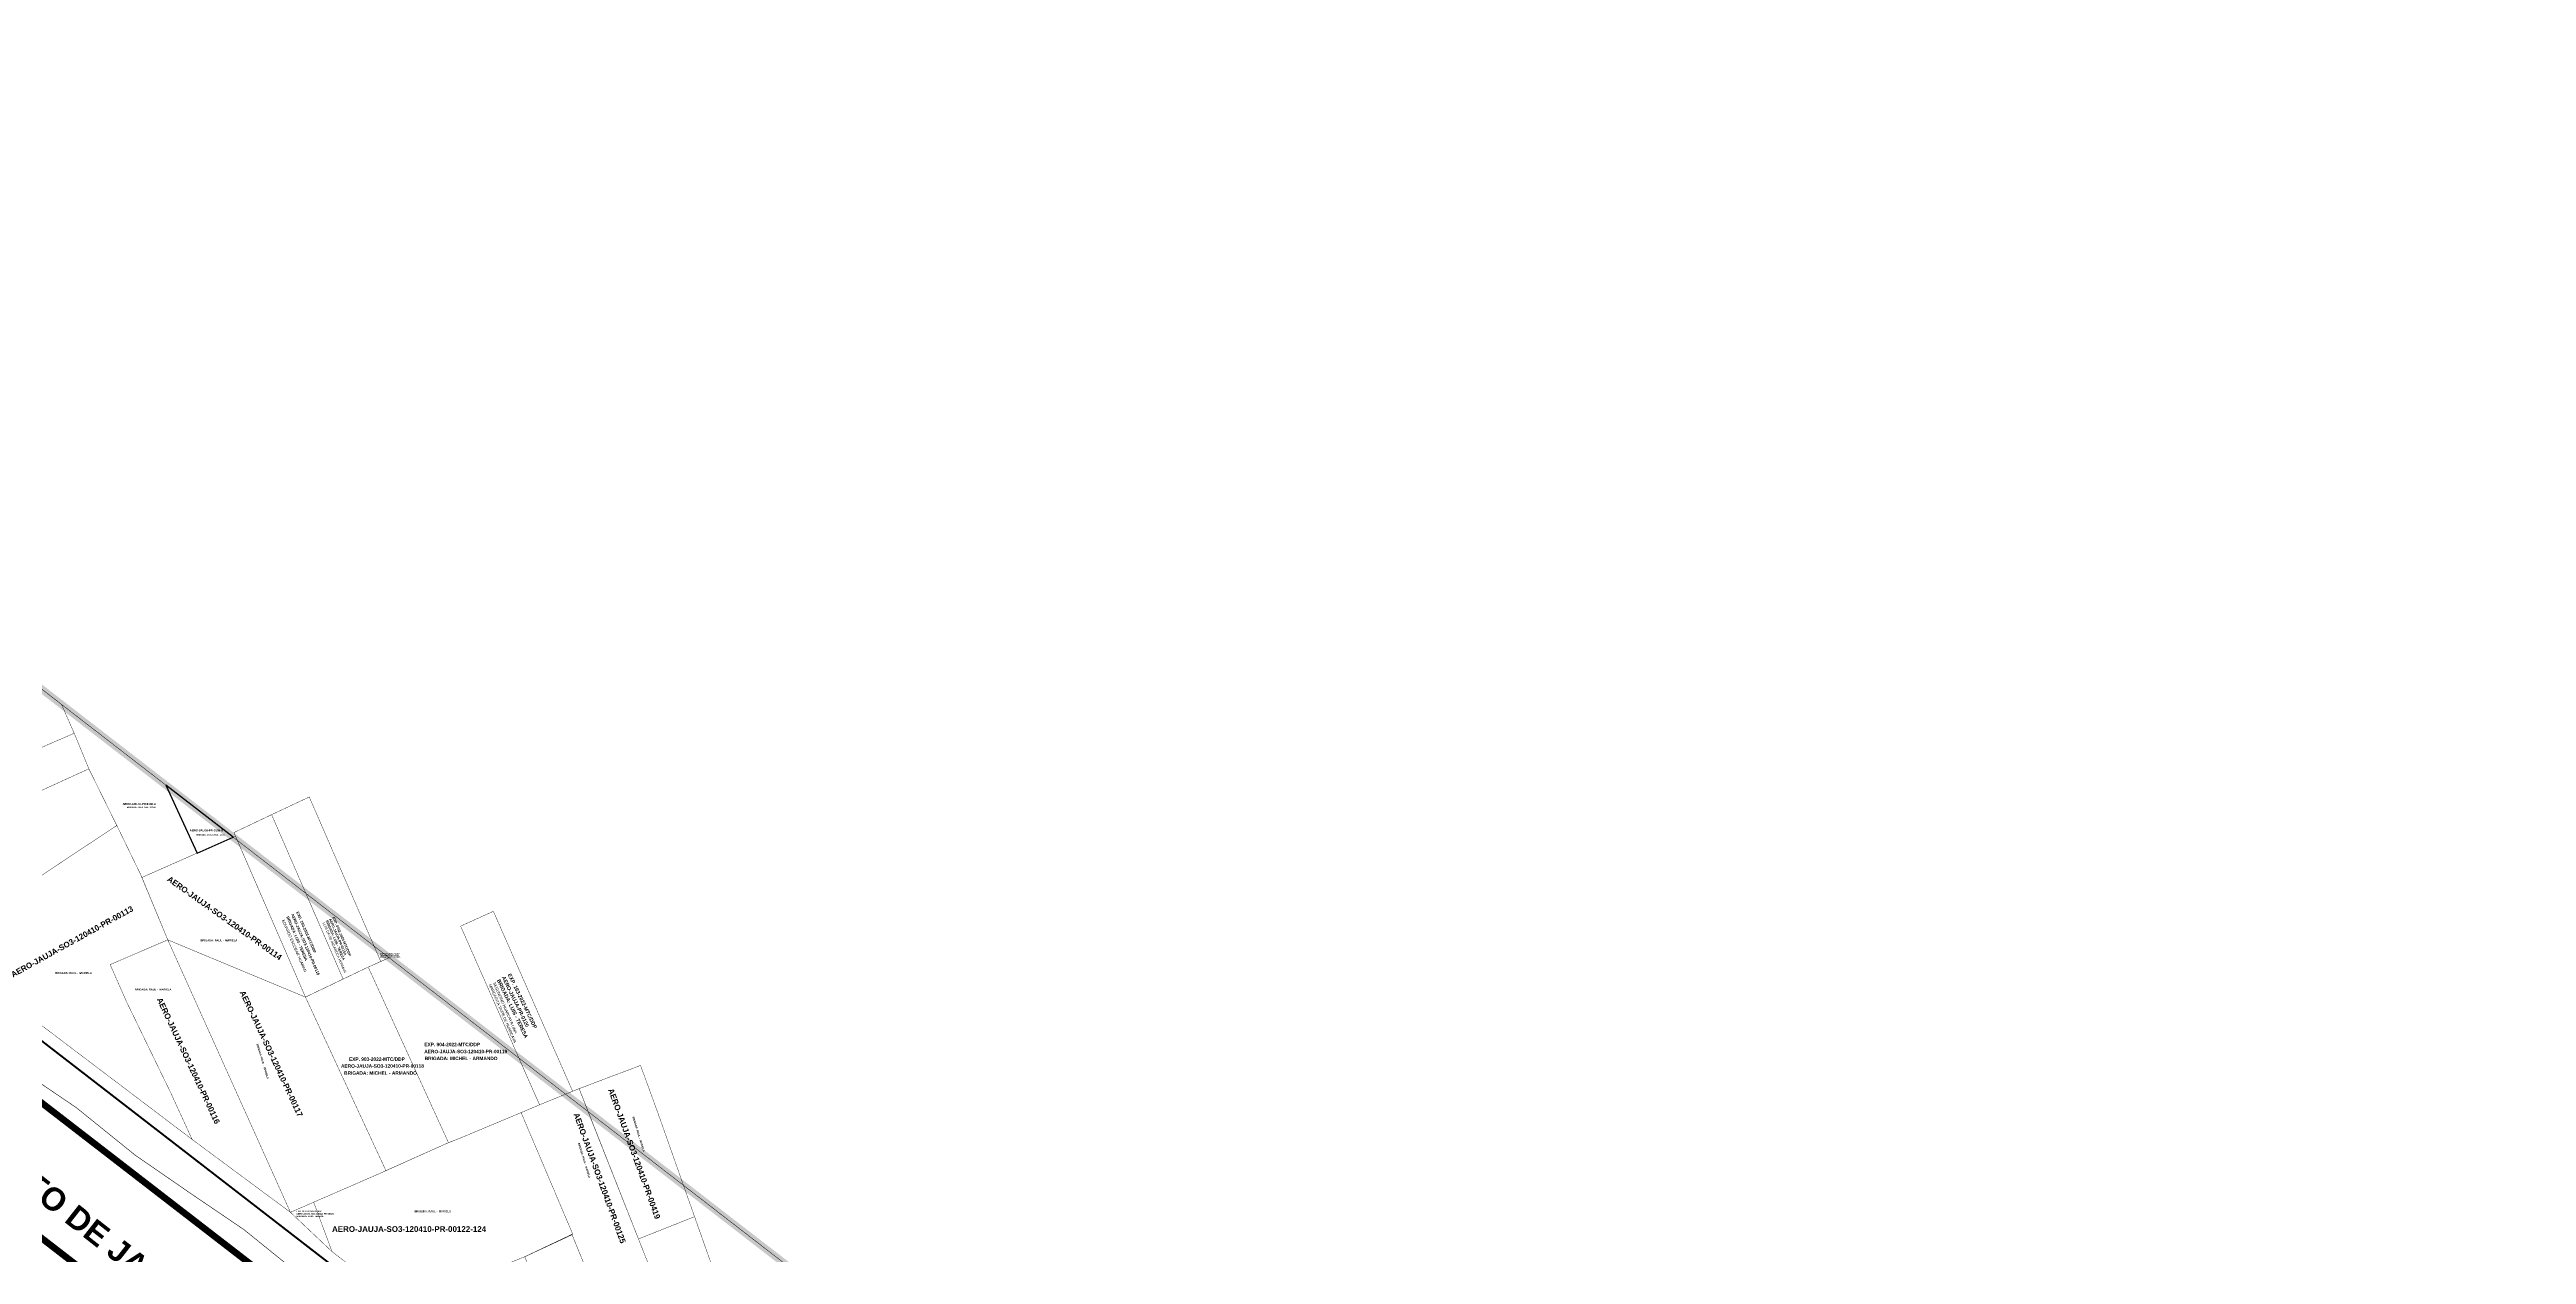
# Model space of a CAD drawing. Header units: metres. Extents: x 91 to 896469, y 125 to 17394210.
# Drawn here: x 448548 to 449850, y 8697223 to 8697856 of the extents above; entities that cross this region are included whole.
import ezdxf
from ezdxf.enums import TextEntityAlignment as Align

# ---------------------------------------------------------------- set-up
doc = ezdxf.new("R2010")
doc.units = ezdxf.units.M
doc.header["$MEASUREMENT"] = 0
doc.linetypes.add('DASHDOT2', pattern=[0.5, 0.25, -0.125, 0, -0.125])
for name, color, linetype, lineweight, true_color in [('AJ_BASE_SUNARP', 7, 'Continuous', 9, 0xc0fcce), ('Comunidad Campesina SUNARP', 7, 'Continuous', 9, 0xe39e00), ('PREDIO DEFINIDO ( EN PROCESO)', 7, 'Continuous', 30, 0xe0e000)]:
    doc.layers.add(name, color=color, linetype=linetype, lineweight=lineweight, true_color=true_color)
for name, color, linetype in [('BASE DE DATOS JAUJA', 7, 'Continuous'), ('CODIGO', 7, 'Continuous'), ('EXPEDIENTE', 150, 'Continuous'), ('ortofoto 2025', 7, 'Continuous'), ('SUJETO PASIVO', 4, 'Continuous')]:
    doc.layers.add(name, color=color, linetype=linetype)
doc.layers.add('PMD 2024', color=1, linetype='Continuous', lineweight=5)
doc.layers.add('PREDIO ADQUIRIDO ( CON RM)', color=3, linetype='Continuous', lineweight=30)
doc.styles.add('SANSSERIFBOLD', font='sasb____.pfb')
doc.styles.get("Standard").update_dxf_attribs({"font": 'arial.ttf'})

msp = doc.modelspace()

# ---------------------------------------------------------------- linework, layer by layer
msp.add_lwpolyline([(448608.7, 8697469.7), (448625.1, 8697434), (448644.1, 8697442.3)], close=True)
at = {"color": 4, "linetype": 'DASHDOT2', "ltscale": 50}
msp.add_lwpolyline([(448383.7, 8697458.7), (448616.4, 8697278.9), (449049.3, 8696944.2), (449199.7, 8696827.8), (449241.5, 8696795.6), (449336.4, 8696722.3), (449417.4, 8696659.7), (449601.5, 8696517.3), (449638.3, 8696488.8), (449574.3, 8696405.8), (449572.2, 8696403.3), (449568.5, 8696405.7), (449392, 8696543), (449322.3, 8696596.7), (449255.7, 8696648.2), (449207, 8696685.6), (449062.1, 8696797.7), (448715.7, 8697065.4), (448715.7, 8697065.4), (448715.7, 8697065.4), (448715.7, 8697065.4), (448619.4, 8697139.1), (448573.8, 8697174.4), (448521.7, 8697215)], dxfattribs=at)
at = {"layer": 'AJ_BASE_SUNARP', "color": 1, "ltscale": 15, "const_width": 3.5}
msp.add_lwpolyline([(447815.4, 8697794.1), (447835.6, 8697807.2), (447844.6, 8697813), (447866.5, 8697827.1), (448248.6, 8697530.3), (449605.9, 8696482.5), (449575, 8696440.8), (449572, 8696436.7), (448558.9, 8697219.6), (448363.3, 8697370.8)], close=True, dxfattribs=at)
at = {"layer": 'Comunidad Campesina SUNARP', "color": 242, "const_width": 0.3}
msp.add_lwpolyline([(448680.6, 8697211.2), (448649.6, 8697236.2), (448621.6, 8697255.2), (448592.6, 8697275.2), (448561.6, 8697300.2), (448533.6, 8697319.2)], dxfattribs=at)
at = {"layer": 'ortofoto 2025', "color": 30, "const_width": 1}
msp.add_lwpolyline([(448383.7, 8697458.7), (448616.4, 8697278.9), (449049.3, 8696944.2), (449199.7, 8696827.8), (449241.5, 8696795.6), (449336.4, 8696722.3), (449417.4, 8696659.7), (449601.5, 8696517.3), (449638.3, 8696488.8), (449574.3, 8696405.8), (449572.2, 8696403.3), (449568.5, 8696405.7), (449392, 8696543), (449322.3, 8696596.7), (449255.7, 8696648.2), (449207, 8696685.6), (449062.1, 8696797.7), (448715.7, 8697065.4), (448619.4, 8697139.1), (448573.8, 8697174.4), (448521.7, 8697215)], dxfattribs=at)
at = {"layer": 'PMD 2024', "color": 4, "linetype": 'Continuous', "lineweight": 35, "ltscale": 20, "const_width": 0.25}
msp.add_lwpolyline([(446623.2, 8698528.1), (446620.4, 8698536.5), (446610.4, 8698557.7), (446651.7, 8698611.1), (446576.6, 8698669.1), (446689.9, 8698815.7), (446740.6, 8698776.6), (446806.8, 8698862.3), (449771.2, 8696571.3), (449776, 8696557.8), (449674.4, 8696425.8), (449839.5, 8696298.1), (449196.3, 8696510), (448340.9, 8697171.3), (448216.4, 8697007.8), (447797.3, 8697331.8), (447784.5, 8697358.9), (447883.4, 8697486.8), (447076.2, 8698110.7), (446956.1, 8698218.6), (446730.5, 8698426.2), (446623.2, 8698528.1)], dxfattribs=at)
at = {"layer": 'PREDIO ADQUIRIDO ( CON RM)', "lineweight": 0, "const_width": 0.2}
for points in [[(448460, 8697584.7), (448429.3, 8697576.9), (448434.5, 8697561.8), (448368.5, 8697527.5), (448319.1, 8697581), (448266.1, 8697553.7), (448379.2, 8697463.7), (448425.6, 8697482.5), (448423.1, 8697487.4), (448494.4, 8697516.5), (448511, 8697475.5), (448560.5, 8697497), (448553.8, 8697512.2)], [(448608.7, 8697469.7), (448553.8, 8697512.2), (448560.5, 8697497), (448568.2, 8697478.3), (448582.9, 8697448.5), (448595.3, 8697423), (448596.1, 8697421.2), (448625.1, 8697434)], [(448449.7, 8697424.2), (448568.2, 8697478.3), (448582.9, 8697448.5), (448487.8, 8697385.5), (448455.5, 8697409.9)], [(448608.7, 8697469.7), (448625.1, 8697434), (448644.1, 8697442.3)], [(448664.3, 8697454.2), (448684.1, 8697463.5), (448721.7, 8697377), (448715.1, 8697374.1), (448701.9, 8697367.8)], [(448664.3, 8697454.2), (448644.5, 8697444.8), (448682.1, 8697358.3), (448701.9, 8697367.8)], [(448763.7, 8697395.6), (448766.1, 8697396.7), (448780.9, 8697403.4), (448822.6, 8697308.8), (448805.2, 8697301.7)], [(448718.2, 8697385.1), (448726.1, 8697379), (448721.7, 8697377)], [(448682.1, 8697358.3), (448715.1, 8697374.1), (448757.3, 8697281.8), (448756.6, 8697281.5), (448724.4, 8697267.1)], [(448726.1, 8697379), (448715.1, 8697374.1), (448757.3, 8697281.8), (448763.7, 8697284.3), (448795.5, 8697297.6), (448805.2, 8697301.7), (448794.3, 8697326.3)], [(448794.3, 8697326.3), (448805.2, 8697301.7), (448818.9, 8697307.3)], [(448880.9, 8697259.3), (448964.4, 8697194.8), (448911.1, 8697174)], [(448686.4, 8697250.5), (448674.2, 8697245.2), (448696.1, 8697224.5)], [(448797.4, 8697221.8), (448822.3, 8697233.4), (448834.8, 8697202.9), (448850.6, 8697163.7), (448826.5, 8697153.4)]]:
    msp.add_lwpolyline(points, close=True, dxfattribs=at)
for points in [[(448423.1, 8697487.4), (448425.6, 8697482.5), (448424.3, 8697482), (448439.4, 8697447.3), (448449.7, 8697424.2), (448568.2, 8697478.3), (448560.5, 8697497), (448511, 8697475.5), (448494.4, 8697516.5), (448423.1, 8697487.4)], [(448383.7, 8697458.7), (448616.4, 8697278.9), (448668.6, 8697238.5), (449049.3, 8696944.2)], [(448487.8, 8697385.5), (448582.9, 8697448.5), (448595.3, 8697423), (448609.7, 8697388.4), (448579.4, 8697375.4), (448588, 8697355.9), (448611.3, 8697307.9), (448622.5, 8697283.5), (448487.8, 8697385.5)], [(448596.1, 8697421.2), (448645.3, 8697442.9), (448682.1, 8697358.3), (448682.1, 8697358.3), (448609.7, 8697388.4), (448596.1, 8697421.2)], [(448733.3, 8697195.8), (448696.1, 8697224.5), (448674.2, 8697245.2), (448622.5, 8697283.5), (448487.8, 8697385.5)], [(448579.4, 8697375.4), (448609.7, 8697388.4), (448674.2, 8697245.2), (448622.5, 8697283.5), (448611.3, 8697307.9), (448588, 8697355.9), (448579.4, 8697375.4)], [(448609.7, 8697388.4), (448674.2, 8697245.2), (448686.4, 8697250.5), (448721.6, 8697265.8), (448724.4, 8697267.1), (448682.1, 8697358.3), (448609.7, 8697388.4)], [(448826, 8697310.2), (448857.2, 8697231.2), (448886.7, 8697242.9), (448867.5, 8697297.2), (448858.3, 8697322.4), (448826, 8697310.2)], [(448795.5, 8697297.6), (448822.6, 8697233.8), (448822.2, 8697233.6), (448834.7, 8697203.1), (448863.5, 8697214.5), (448862.1, 8697218.8), (448830.7, 8697298.1), (448826, 8697310.2), (448818.9, 8697307.3), (448805.2, 8697301.7), (448795.5, 8697297.6)], [(448686.4, 8697250.5), (448696.1, 8697224.5), (448733.3, 8697195.8), (448797.5, 8697221.9), (448822.6, 8697233.8), (448795.5, 8697297.6), (448763.7, 8697284.3), (448756.6, 8697281.5), (448721.6, 8697265.8), (448686.4, 8697250.5)], [(448862.1, 8697218.8), (448857.2, 8697231.2), (448886.7, 8697242.9), (448911.1, 8697174)]]:
    msp.add_lwpolyline(points, dxfattribs=at)
at = {"layer": 'PREDIO ADQUIRIDO ( CON RM)', "lineweight": 0, "const_width": 0.2, "flags": 128}
for points in [[(448646.3, 8697440.6), (448682.3, 8697412.9), (448701.9, 8697367.8), (448682.1, 8697358.3)], [(448682.3, 8697412.9), (448718.2, 8697385.1), (448721.7, 8697377), (448715.1, 8697374.1), (448701.9, 8697367.8)]]:
    msp.add_lwpolyline(points, close=True, dxfattribs=at)
at = {"layer": 'PREDIO DEFINIDO ( EN PROCESO)', "lineweight": 0, "const_width": 4}
msp.add_lwpolyline([(448365.9, 8697151.9), (449196.3, 8696510), (449839.5, 8696298.1), (449674.4, 8696425.8), (449776, 8696557.8), (449771.2, 8696571.3), (446806.8, 8698862.3)], dxfattribs=at)

# ---------------------------------------------------------------- texts
at = {"layer": 'BASE DE DATOS JAUJA', "color": 1, "style": 'SANSSERIFBOLD'}
for s, p in [('AERO-JAUJA-PR-0108-A', (448594.7, 8697459.3)), ('AERO-JAUJA-PR-0108-B', (448630, 8697445.4))]:
    msp.add_text(s, height=1.059, dxfattribs=at).set_placement(p, align=Align.CENTER)
at = {"layer": 'CODIGO', "color": 4, "linetype": 'Continuous', "lineweight": 0, "style": 'SANSSERIFBOLD'}
msp.add_text('CERCO PERIMETRICAL DEL AEROPUERTO DE JAUJA', height=12, rotation=321.8976, dxfattribs=at).set_placement((448447, 8697325), align=Align.CENTER)
at = {"layer": 'CODIGO', "color": 6, "linetype": 'Continuous', "lineweight": 20, "style": 'SANSSERIFBOLD'}
for p in [(448595.7, 8697457.7), (448632.3, 8697443.2)]:
    msp.add_text('BRIGADA: JONATHAN - REMI', height=0.75, rotation=359.6548, dxfattribs=at).set_placement(p, align=Align.CENTER)
at = {"layer": 'CODIGO', "color": 1, "linetype": 'Continuous', "lineweight": 0, "style": 'SANSSERIFBOLD'}
for s, rotation, p in [('AERO-JAUJA-SO3-120410-PR-00114', 324.5722, (448638.7, 8697398.6)), ('AERO-JAUJA-SO3-120410-PR-00113', 29, (448560.1, 8697386.2)), ('AERO-JAUJA-SO3-120410-PR-00117', 295, (448662.8, 8697327.9)), ('AERO-JAUJA-SO3-120410-PR-00116', 295, (448619.2, 8697324.2)), ('AERO-JAUJA-SO3-120410-PR-00419', 290, (448853.6, 8697275.5)), ('AERO-JAUJA-SO3-120410-PR-00125', 290, (448835.4, 8697262.7))]:
    msp.add_text(s, height=3, rotation=rotation, dxfattribs=at).set_placement(p, align=Align.CENTER)
at = {"layer": 'CODIGO', "color": 6, "linetype": 'Continuous', "lineweight": 20, "style": 'SANSSERIFBOLD'}
for height, rotation, p in [(1.44, 293.3256, (448672, 8697400.4)), (1.3, 293.3256, (448692.7, 8697398.4)), (1.944, 295.7944, (448782.7, 8697367.1))]:
    msp.add_text('BRIGADA: LUIS - TERESA', height=height, rotation=rotation, dxfattribs=at).set_placement(p)
at = {"layer": 'CODIGO', "lineweight": 20, "style": 'SANSSERIFBOLD'}
for s, height, rotation, p in [('AERO-JAUJA-SO3-120410-PR-00115 ', 1.44, 293.3256, (448674.5, 8697401.7)), ('AERO-JAUJA-PR-0115A', 1.3, 293.3256, (448694.4, 8697399.3)), ('AERO-JAUJA-PR-0120', 1.944, 295.7944, (448785.3, 8697368.7))]:
    msp.add_text(s, height=height, rotation=rotation, dxfattribs=at).set_placement(p)
at = {"layer": 'CODIGO', "color": 6, "linetype": 'Continuous', "lineweight": 0, "style": 'SANSSERIFBOLD'}
for p in [(448636.6, 8697387.6), (448560.1, 8697370.5), (448602, 8697361.8), (448749, 8697245.2)]:
    msp.add_text('BRIGADA: RAUL -  MARIELA', height=1, dxfattribs=at).set_placement(p, align=Align.CENTER)
at = {"layer": 'CODIGO', "lineweight": 20, "style": 'SANSSERIFBOLD'}
for s, height, p in [('AERO-JAUJA-PR-0115B', 0.605, (448721.5, 8697379.9)), (' AERO-JAUJA-SO3-120410-PR-00118', 1.8, (448700.1, 8697321.2)), ('AERO-JAUJA-SO3-120410-PR-00119', 1.8, (448744.6, 8697328.8)), ('AERO-JAUJA-SO3-120410-PR-00121', 0.81, (448677.3, 8697244))]:
    msp.add_text(s, height=height, dxfattribs=at).set_placement(p)
at = {"layer": 'CODIGO', "color": 6, "linetype": 'Continuous', "lineweight": 20, "style": 'SANSSERIFBOLD'}
for s, height, p in [('BRIGADA: LUIS - TERESA', 0.605, (448721.4, 8697379.1)), ('BRIGADA: MICHEL - ARMANDO', 1.8, (448702.4, 8697317.5)), ('BRIGADA: MICHEL - ARMANDO', 1.8, (448744.8, 8697325.2)), ('BRIGADA: LUIS - TERESA', 0.81, (448677.4, 8697242.7))]:
    msp.add_text(s, height=height, dxfattribs=at).set_placement(p)
at = {"layer": 'CODIGO', "color": 6, "linetype": 'Continuous', "lineweight": 0, "style": 'SANSSERIFBOLD'}
for p in [(448659.1, 8697324.4), (448856.8, 8697286.1), (448828.2, 8697272.3)]:
    msp.add_text('BRIGADA: RAUL -  MARIELA', height=1, rotation=286.9725, dxfattribs=at).set_placement(p, align=Align.CENTER)
at = {"layer": 'CODIGO', "color": 1, "linetype": 'Continuous', "lineweight": 0, "style": 'SANSSERIFBOLD'}
msp.add_text('AERO-JAUJA-SO3-120410-PR-00122-124', height=3, dxfattribs=at).set_placement((448736.6, 8697234.9), align=Align.CENTER)
at = {"layer": 'EXPEDIENTE', "color": 3, "linetype": 'Continuous', "lineweight": 20, "style": 'SANSSERIFBOLD'}
for s, height, rotation, p in [('EXP. 160-2022-MTC/DDP', 1.44, 293.3256, (448677.2, 8697402.9)), ('EXP. 0752-2023-MTC/DDP', 1.3, 293.3256, (448696.2, 8697400.1)), ('EXP. 163-2022-MTC/DDP', 1.944, 295.7944, (448788.4, 8697370.1))]:
    msp.add_text(s, height=height, rotation=rotation, dxfattribs=at).set_placement(p)
for s, height, p in [('EXP. 0753-2023-MTC/DDP', 0.605, (448721.4, 8697380.7)), ('EXP. 904-2022-MTC/DDP', 1.8, (448744.6, 8697332.5)), ('EXP. 903-2022-MTC/DDP', 1.8, (448705, 8697324.8)), ('EXP. 164-2022-MTC/DDP', 0.81, (448677.3, 8697245.3))]:
    msp.add_text(s, height=height, dxfattribs=at).set_placement(p)
at = {"layer": 'SUJETO PASIVO', "attachment_point": 1, "rotation": 293.33}
for s, insert, char_height in [('EDUARDO ESCOBAR HUAMAN', (448671, 8697399.2), 1.44), ('LUIS DAVID INGAROCA HUAMAN', (448692.3, 8697397.8), 1.3), ('SEGUNDINO HUARCAYA LIMA                                             \\PMARGARITA TAIPE DE HUARCAYA   ', (448782, 8697366.3), 1.44)]:
    msp.add_mtext_dynamic_manual_height_columns(s, width=63.676, gutter_width=1, heights=[10.8], dxfattribs=dict(at, insert=insert, char_height=char_height))

doc.saveas('drawing.dxf')
